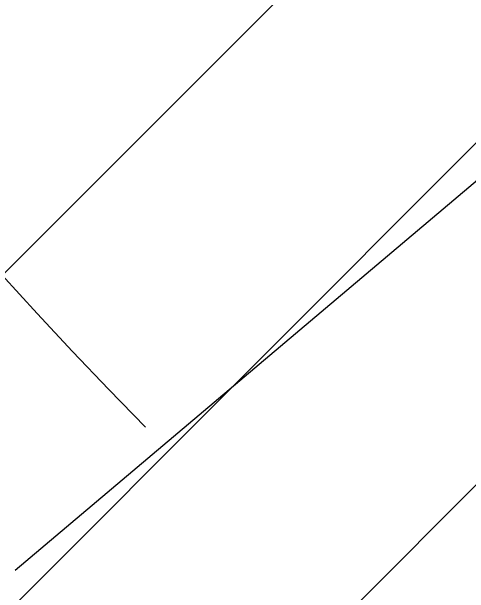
# Model space of a CAD drawing. Extents: x 116619 to 413619, y -387877 to -177877.
# Drawn here: x 248438 to 250805, y -299495 to -296488 of the extents above; entities that cross this region are included whole.
import ezdxf

# ---------------------------------------------------------------- set-up
doc = ezdxf.new("R2010")
doc.units = 0
doc.header["$LTSCALE"] = 35
doc.header["$MEASUREMENT"] = 0
doc.layers.get('0').update_dxf_attribs({"linetype": 'CONTINUOUS'})
doc.layers.add('FU', color=7, linetype='CONTINUOUS')

msp = doc.modelspace()

# ---------------------------------------------------------------- hatches: boundary and pattern name
h = msp.add_hatch()
h.set_pattern_fill('ANSI31', color=256, scale=10000, style=0)
h.set_pattern_definition([(45, (0, 0), (-883.8834764831844, 883.8834764831845), [])])
h.paths.add_polyline_path([(236966.8906804842, -300379.5818405207), (245580.5499667004, -300379.5818405207), (245580.5499667004, -304519.5818405207), (236966.8906804842, -304519.5818405207)], flags=16)
h.paths.add_polyline_path([(279020.709975531, -268289.8483860219), (276120.1891458838, -268289.8483860219), (276120.1891458839, -274089.8483860238), (279020.7099755313, -274089.8483860237)], flags=16)
edge = h.paths.add_edge_path()
edge.add_line((276340.9290412129, -304679.5818405189), (279040.4866071889, -304679.5818405187))
edge.add_line((279040.4866071889, -304679.5818405187), (279040.4866071665, -268279.5818404977))
edge.add_line((279040.4866071665, -268279.5818404977), (241440.4866197506, -268278.8939743255))
edge.add_line((241440.4866197506, -268278.8939743255), (241524.684223327, -282103.403305457))
edge.add_line((241531.6832244877, -282103.403305457), (234940.5499667004, -282103.403305457))
edge.add_line((235090.5499667004, -293152.9041258792), (235090.5499667004, -282103.403305457))
edge.add_arc((239503.4084698582, -290819.1292220159), 5009.883529452485, 208.6992558960674, 240.9000647453393, ccw=False)
edge.add_line((236940.5499667004, -304633.6736457556), (279040.4866071889, -304633.673645753))
edge.add_line((273040.9657775193, -270679.5818404977), (275720.189145884, -270679.5818404977))
edge.add_line((273040.9657775193, -270679.5818404977), (273040.9657775193, -268261.1876349944))

# ---------------------------------------------------------------- linework, layer by layer
at = {"layer": 'FU'}
msp.add_line((258534.3296888863, -290870.3089360797), (248457.1565018782, -299376.3248446839), dxfattribs=at)
msp.add_arc((265388.4834138466, -282562.9878114477), 22861.22656514412, 141.3316837833661, 224.6714835468925, dxfattribs=at)

doc.saveas('drawing.dxf')
